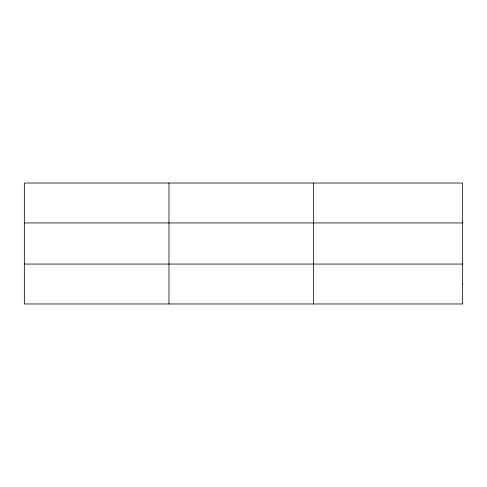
<?xml version="1.0" encoding="UTF-8"?>
<svg xmlns="http://www.w3.org/2000/svg" width="487" height="487" viewBox="0 0 487 487"><rect width="100%" height="100%" fill="white"/><g stroke="black" fill="none" stroke-linecap="round" stroke-linejoin="round"><path stroke-width="0.73" d="M168.989 183.027L168.989 303.973M313.628 183.027L313.628 303.973M24.35 222.936L462.65 222.936M24.35 264.064L462.65 264.064M462.65 284.018L462.65 303.973L24.35 303.973L24.35 183.027L462.65 183.027L462.65 284.018"/></g></svg>
